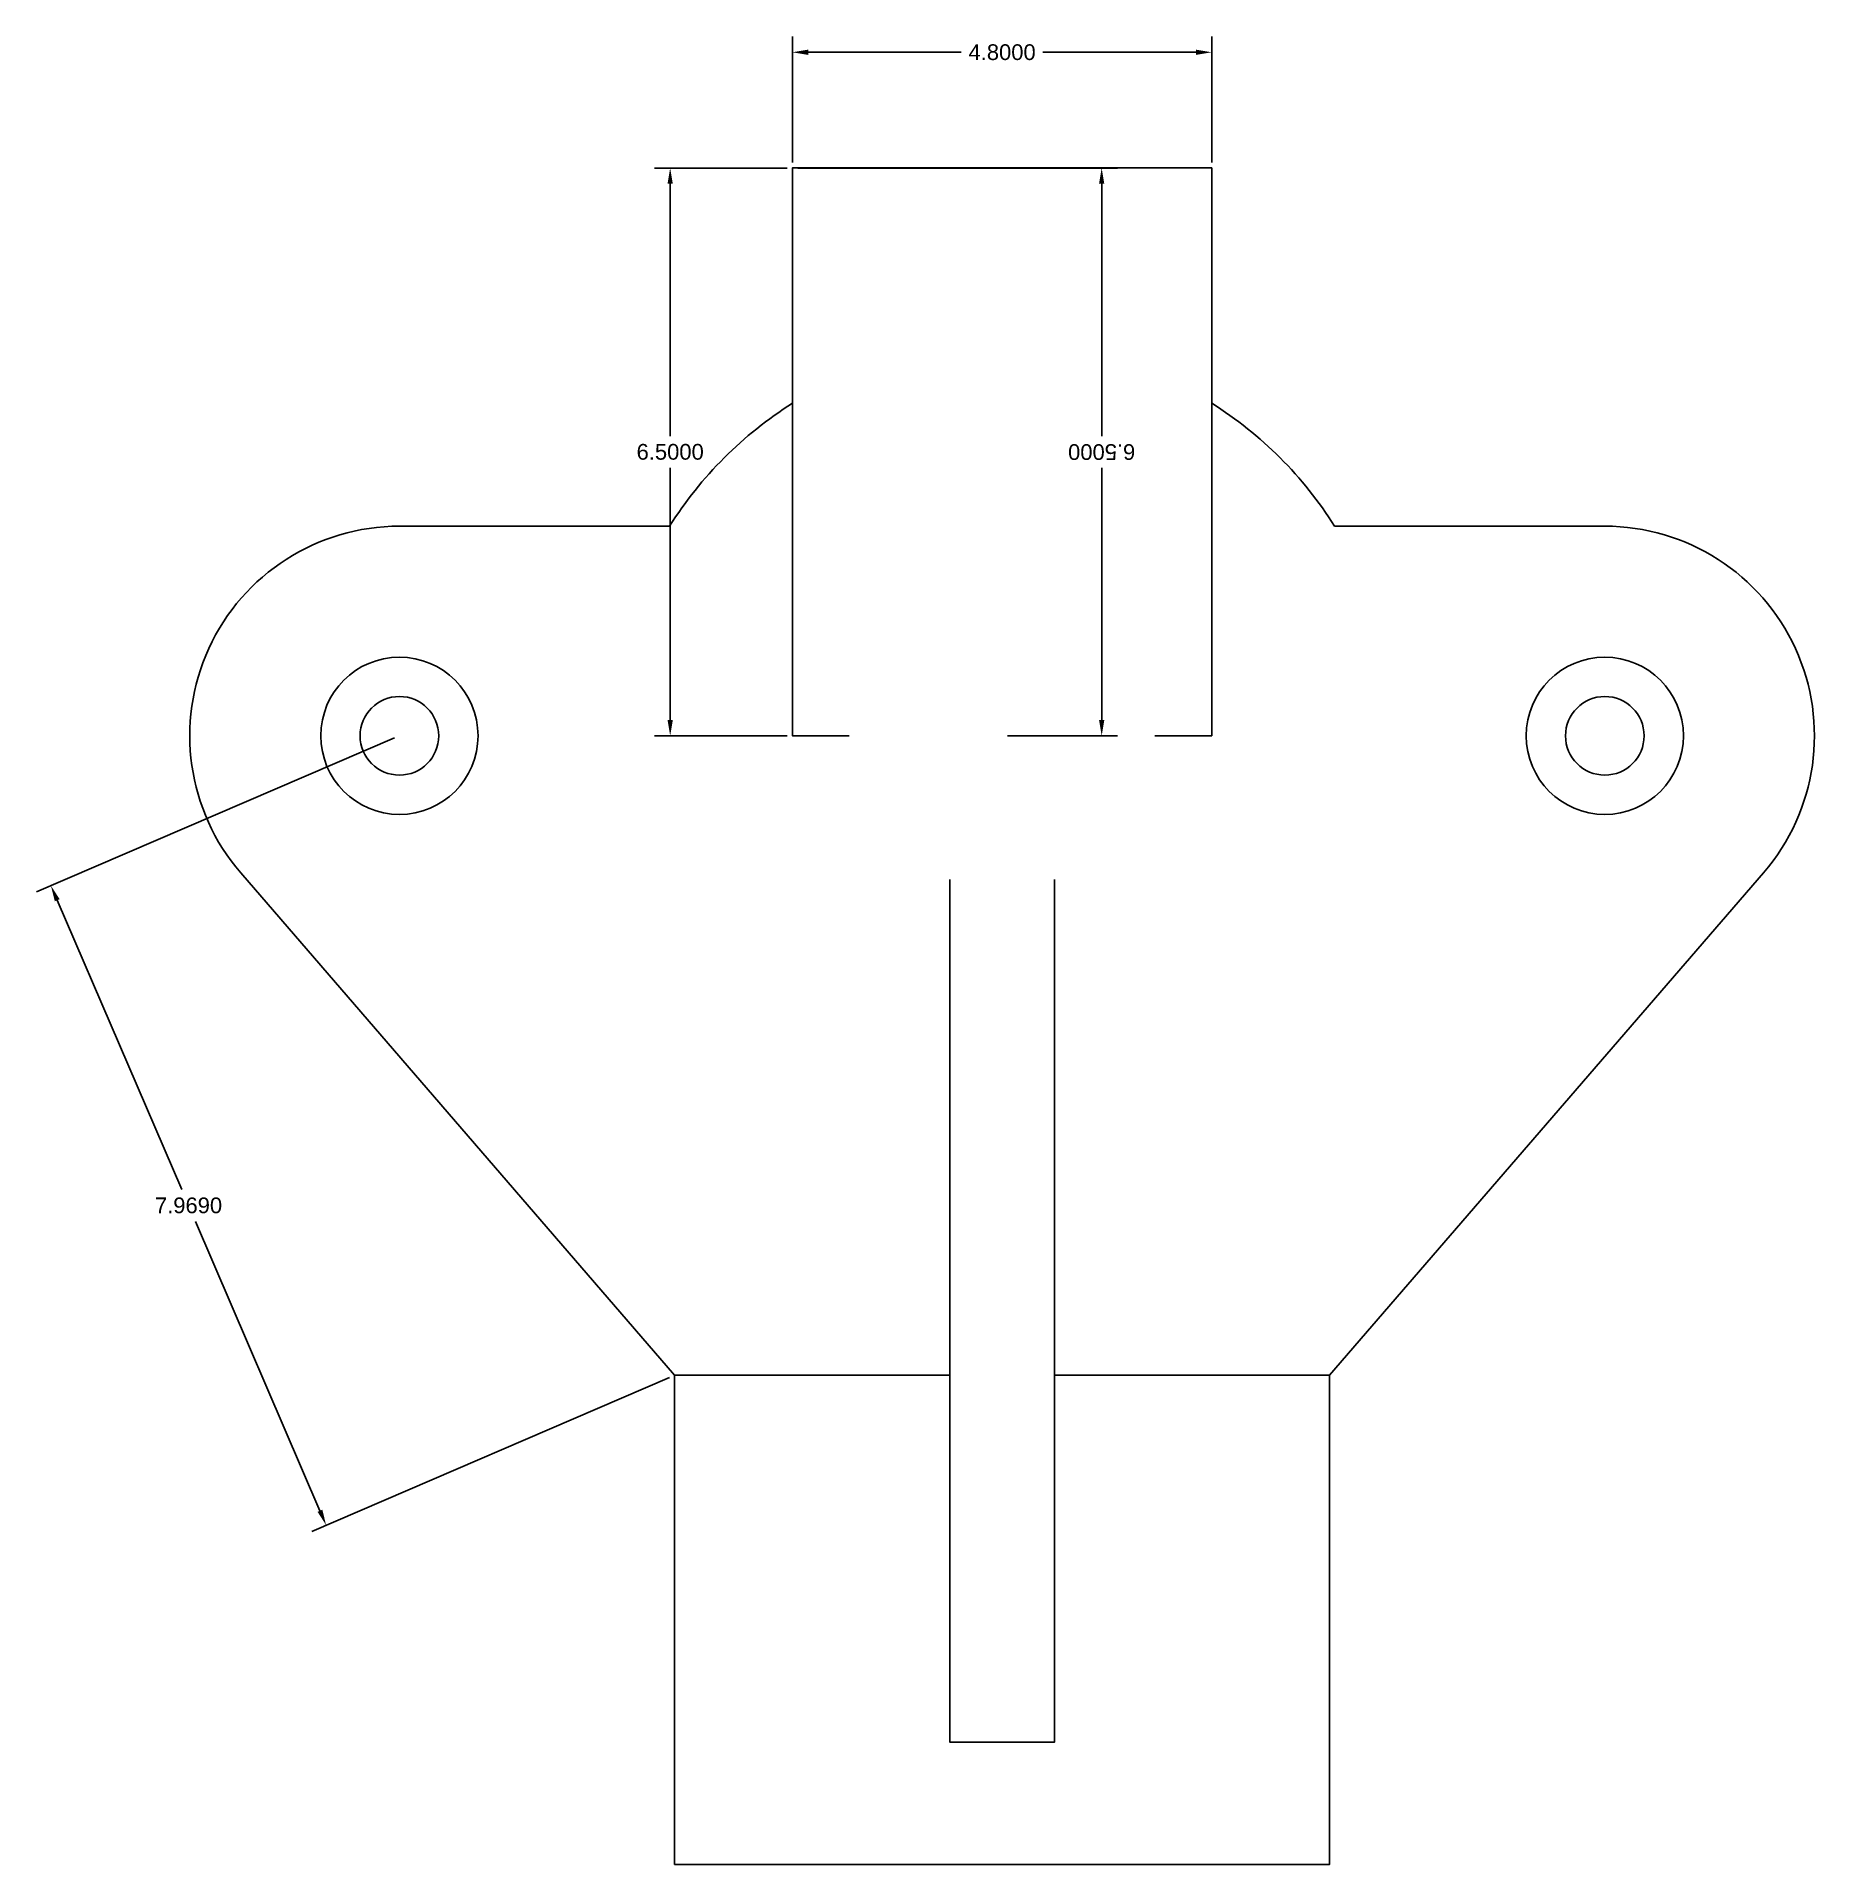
# Model space of a CAD drawing. Header units: inches. Extents: x -390.8 to -370.5, y -66 to -45.1.
import ezdxf

# ---------------------------------------------------------------- set-up
doc = ezdxf.new("R2010")
doc.units = ezdxf.units.IN
doc.header["$MEASUREMENT"] = 0
doc.styles.get("Standard").update_dxf_attribs({"font": 'arial.ttf'})
doc.dimstyles.get("Standard").update_dxf_attribs({"dimtxt": 0.18, "dimasz": 0.18, "dimexe": 0.18, "dimexo": 0.0625, "dimgap": 0.09, "dimtad": 0, "dimtih": 1, "dimtoh": 1, "dimdec": 4, "dimzin": 0, "dimdsep": 46, "dimtxsty": 'Standard', "dimcen": 0.09, "dimadec": 0, "dimazin": 0, "dimtfac": 1, "dimtdec": 4, "dimtofl": 0, "dimtmove": 0, "dimatfit": 3, "dimfxl": 1, "dimtolj": 1, "dimtzin": 0, "dimarcsym": 0})

# ---------------------------------------------------------------- blocks, each defined once
blk = doc.blocks.new('*D2')
at = {"color": 0, "lineweight": -2, "transparency": 16777216}
for p, q in [((-382.167, -46.521), (-382.167, -45.079)), ((-377.367, -46.521), (-377.367, -45.079)), ((-381.987, -45.259), (-380.234, -45.259)), ((-377.547, -45.259), (-379.3, -45.259))]:
    blk.add_line(p, q, dxfattribs=at)
at = {"color": 0, "transparency": 16777216}
for points in [[(-381.987, -45.229), (-381.987, -45.289), (-382.167, -45.259)], [(-377.547, -45.229), (-377.547, -45.289), (-377.367, -45.259)]]:
    blk.add_solid(points, dxfattribs=at)
at = {"layer": 'Defpoints', "color": 0, "transparency": 16777216}
for p in [(-382.167, -45.259), (-382.167, -46.584, 1.5), (-377.367, -46.584, 1.5)]:
    blk.add_point(p, dxfattribs=at)
at = {"color": 0, "transparency": 16777216, "insert": (-379.767, -45.259), "char_height": 0.18, "attachment_point": 5}
blk.add_mtext('\\A1;4.8000', dxfattribs=at)
blk = doc.blocks.new('*D3')
at = {"color": 0, "lineweight": -2, "transparency": 16777216}
for p, q in [((-382.229, -46.584), (-383.747, -46.584)), ((-383.567, -46.764), (-383.567, -49.652)), ((-383.567, -52.904), (-383.567, -50.015)), ((-382.229, -53.084), (-383.747, -53.084))]:
    blk.add_line(p, q, dxfattribs=at)
at = {"color": 0, "transparency": 16777216}
for points in [[(-383.597, -46.764), (-383.537, -46.764), (-383.567, -46.584)], [(-383.597, -52.904), (-383.537, -52.904), (-383.567, -53.084)]]:
    blk.add_solid(points, dxfattribs=at)
at = {"layer": 'Defpoints', "color": 0, "transparency": 16777216}
for p in [(-382.167, -46.584, 1.5), (-383.567, -53.084), (-382.167, -53.084, 1.5)]:
    blk.add_point(p, dxfattribs=at)
at = {"color": 0, "transparency": 16777216, "insert": (-383.567, -49.834), "char_height": 0.18, "attachment_point": 5}
blk.add_mtext('\\A1;6.5000', dxfattribs=at)
blk = doc.blocks.new('*D4')
at = {"color": 0, "lineweight": -2, "transparency": 16777216}
for p, q in [((-386.724, -53.108), (-390.821, -54.871)), ((-390.585, -54.965), (-389.159, -58.278)), ((-387.577, -61.955), (-389.002, -58.642)), ((-383.574, -60.428), (-387.671, -62.191))]:
    blk.add_line(p, q, dxfattribs=at)
at = {"color": 0, "transparency": 16777216}
for points in [[(-390.557, -54.954), (-390.612, -54.977), (-390.656, -54.8)], [(-387.549, -61.943), (-387.604, -61.967), (-387.506, -62.12)]]:
    blk.add_solid(points, dxfattribs=at)
at = {"layer": 'Defpoints', "color": 0, "transparency": 16777216}
for p in [(-386.667, -53.084), (-383.517, -60.404), (-387.506, -62.12)]:
    blk.add_point(p, dxfattribs=at)
at = {"color": 0, "transparency": 16777216, "insert": (-389.081, -58.46), "char_height": 0.18, "attachment_point": 5}
blk.add_mtext('\\A1;7.9690', dxfattribs=at)
blk = doc.blocks.new('*D6')
at = {"color": 0, "lineweight": -2, "transparency": 16777216}
for p, q in [((-382.104, -46.584), (-378.447, -46.584)), ((-378.627, -46.764), (-378.627, -49.652)), ((-378.627, -52.904), (-378.627, -50.015)), ((-379.704, -53.084), (-378.447, -53.084))]:
    blk.add_line(p, q, dxfattribs=at)
at = {"color": 0, "transparency": 16777216}
for points in [[(-378.597, -46.764), (-378.657, -46.764), (-378.627, -46.584)], [(-378.597, -52.904), (-378.657, -52.904), (-378.627, -53.084)]]:
    blk.add_solid(points, dxfattribs=at)
at = {"layer": 'Defpoints', "color": 0, "transparency": 16777216}
for p in [(-382.167, -46.584, 5.464), (-379.767, -53.084, -1.805), (-378.627, -53.084)]:
    blk.add_point(p, dxfattribs=at)
at = {"color": 0, "transparency": 16777216, "insert": (-378.627, -49.834), "char_height": 0.18, "attachment_point": 5, "rotation": 180}
blk.add_mtext('\\A1;6.5000', dxfattribs=at)

msp = doc.modelspace()

# ---------------------------------------------------------------- linework, layer by layer
msp.add_line((-382.16689, -46.58355), (-382.16689, -46.58355))
for points in [[(-378.01689, -53.08355), (-377.36689, -53.08355), (-377.36689, -49.27698), (-377.36689, -46.58355), (-382.16689, -46.58355), (-382.16689, -49.27698), (-382.16689, -53.08355), (-381.51689, -53.08355)], [(-380.36689, -54.72748), (-380.36689, -54.83355), (-380.36689, -60.40355), (-380.36689, -64.60355), (-379.16689, -64.60355), (-379.16689, -60.40355), (-379.16689, -54.83355), (-379.16689, -54.72748)], [(-379.16689, -60.40355), (-376.01689, -60.40355), (-376.01689, -66.00355), (-383.51689, -66.00355), (-383.51689, -60.40355), (-380.36689, -60.40355)]]:
    msp.add_lwpolyline(points)
for points in [[(-383.51689, -60.40355), (-388.48337, -54.65212, -0.64205807), (-386.66689, -50.68355), (-383.57346, -50.68355, -0.11189447), (-382.16689, -49.27698)], [(-376.01689, -60.40355), (-371.05041, -54.65212, 0.64205807), (-372.86689, -50.68355), (-375.96031, -50.68355, 0.11189447), (-377.36689, -49.27698)]]:
    msp.add_lwpolyline(points, format="xyb")
for centre, radius in [((-386.66689, -53.08355), 0.9), ((-372.86689, -53.08355), 0.9), ((-386.66689, -53.08355), 0.45), ((-372.86689, -53.08355), 0.45)]:
    msp.add_circle(centre, radius)

# ---------------------------------------------------------------- dimensions: what is measured, and where the dimension line sits
dim = msp.add_linear_dim(base=(-382.16689, -45.2591), p1=(-377.36689, -46.58355, 1.5), p2=(-382.16689, -46.58355, 1.5), dimstyle='Standard')
dim.commit()
dim.dimension.update_dxf_attribs({"geometry": '*D2', "text_midpoint": (-379.76689, -45.2591)})
for base, p1, p2, angle, picture, middle in [((-383.56701, -53.08355), (-382.16689, -46.58355, 1.5), (-382.16689, -53.08355, 1.5), 90, '*D3', (-383.56701, -49.83355)), ((-378.62711, -53.08355, 1.80459), (-382.16689, -46.58355, 7.26858), (-379.76689, -53.08355), 270, '*D6', (-378.62711, -49.83355, 1.80459))]:
    dim = msp.add_linear_dim(base=base, p1=p1, p2=p2, angle=angle, dimstyle='Standard')
    dim.commit()
    dim.dimension.update_dxf_attribs({"geometry": picture, "text_midpoint": middle})
dim = msp.add_aligned_dim(p1=(-386.66689, -53.08355), p2=(-383.51689, -60.40355), distance=-4.34253, dimstyle='Standard')
dim.commit()
dim.dimension.update_dxf_attribs({"geometry": '*D4', "text_midpoint": (-389.08076, -58.46008)})

doc.saveas('drawing.dxf')
